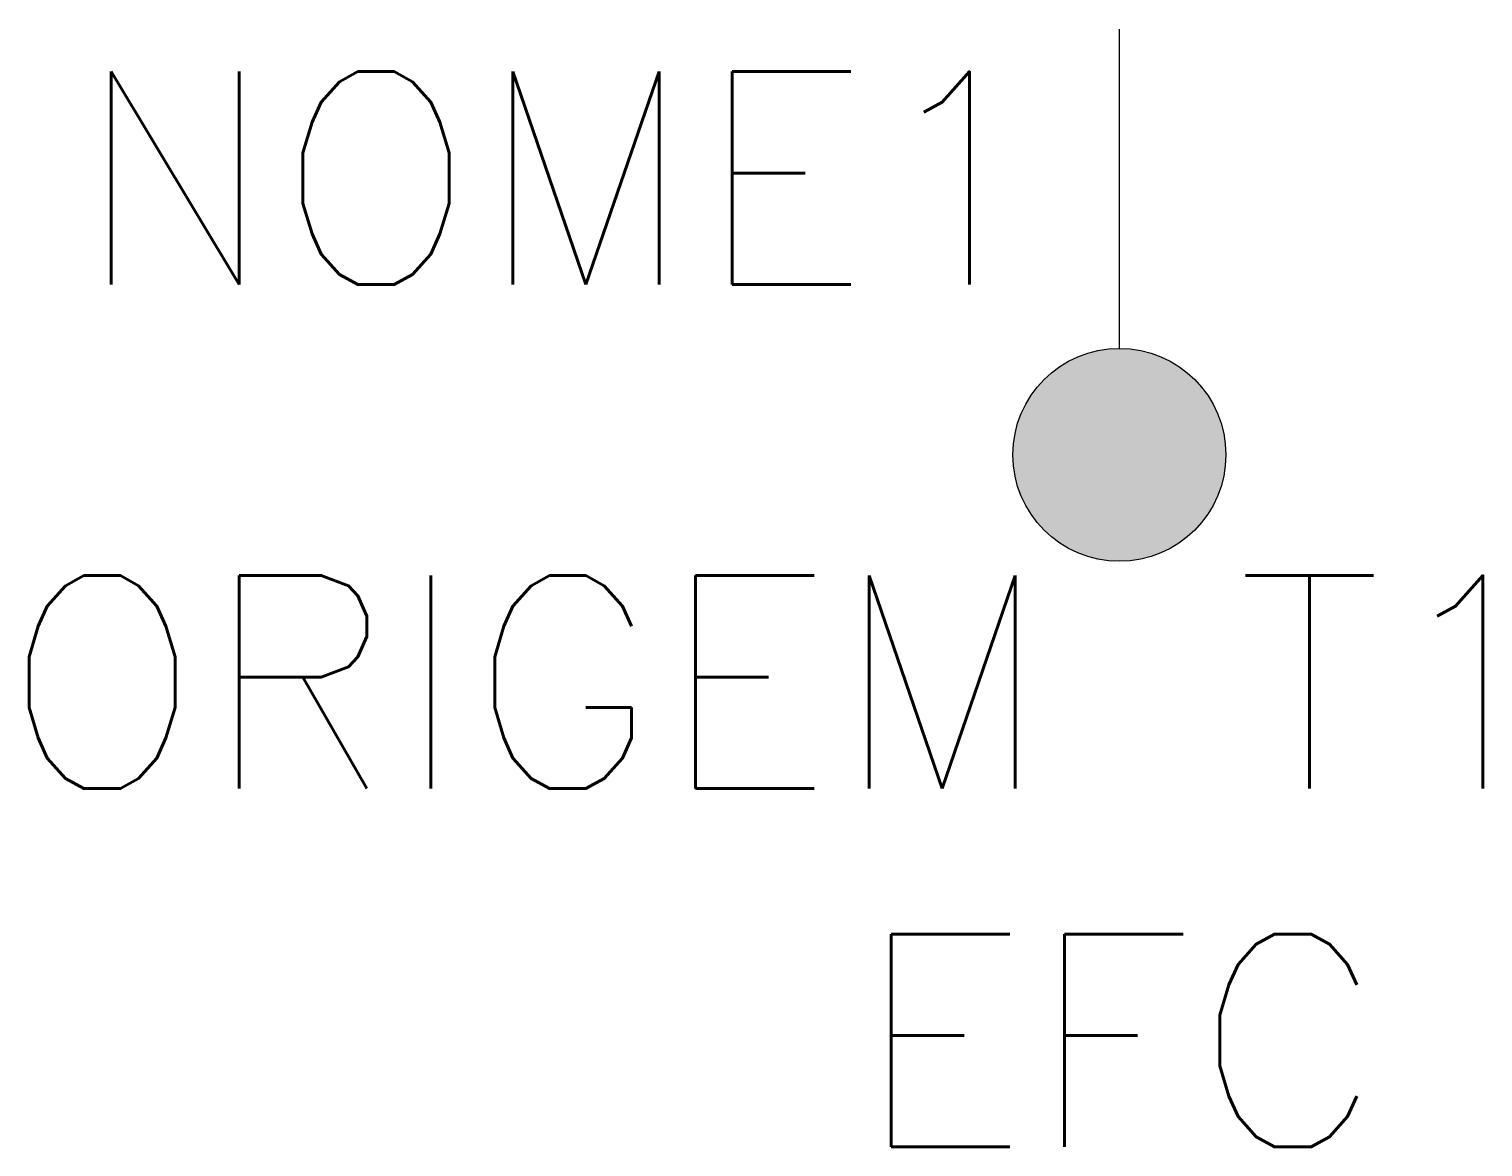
# Model space of a CAD drawing. Extents: x 279.8 to 293.4, y 178.5 to 189.
import ezdxf
from ezdxf.enums import TextEntityAlignment as Align

# ---------------------------------------------------------------- set-up
doc = ezdxf.new("R2010")
doc.units = 0
doc.header["$MEASUREMENT"] = 0
doc.layers.get('0').update_dxf_attribs({"linetype": 'CONTINUOUS'})
doc.styles.add('ROMANS', font='romans')

msp = doc.modelspace()

# ---------------------------------------------------------------- hatches: boundary and pattern name
at = {"linetype": 'Continuous', "ltscale": 10}
msp.add_hatch(color=256, dxfattribs=at).paths.add_polyline_path([(289, 185, 1), (291, 185, 1)])

# ---------------------------------------------------------------- linework, layer by layer
msp.add_line((290, 186), (290, 189))
msp.add_circle((290, 185), 1, dxfattribs=at)

# ---------------------------------------------------------------- texts
at = {"lineweight": -3, "style": 'ROMANS'}
for tag, text, p in [('NOME1', '', (289.364, 186)), ('ORIGEM', 'ORIGEM', (289.364, 181.265))]:
    msp.add_attdef(tag, text=text, height=2, dxfattribs=at).set_placement(p, align=Align.BOTTOM_RIGHT)
msp.add_attdef('T1', text='', height=2, dxfattribs=at).set_placement((291.099, 181.265), align=Align.BOTTOM_LEFT)
msp.add_attdef('EFC', text='ENDERECO FISICO', height=2, dxfattribs=at).set_placement((290, 177.898), align=Align.BOTTOM_CENTER)

doc.saveas('drawing.dxf')
